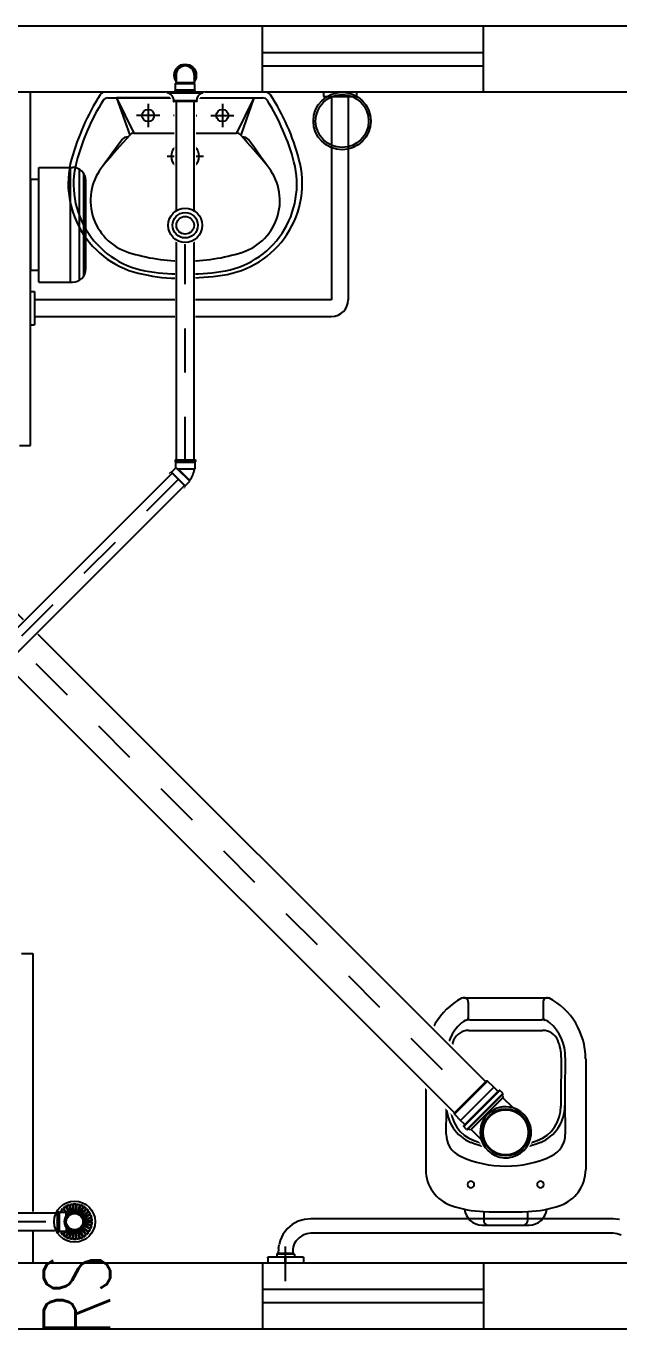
# Model space of a CAD drawing. Header units: inches. Extents: x 542787 to 543192, y 9574025 to 9574373.
# Drawn here: x 543043.356 to 543044.697, y 9574119.009 to 9574121.959 of the extents above; entities that cross this region are included whole.
import ezdxf
from ezdxf.enums import TextEntityAlignment as Align

# ---------------------------------------------------------------- set-up
doc = ezdxf.new("R2010")
doc.units = ezdxf.units.IN
doc.header["$MEASUREMENT"] = 0
for name, pattern in [('CONTINU', [0]), ('DASHDOT', [1, 0.5, -0.25, 0, -0.25]), ('HIDDEN2', [4.7625, 3.175, -1.5875])]:
    doc.linetypes.add(name, pattern=pattern)
for name, color, linetype in [('EIXO', 8, 'Continuous'), ('I-ARQ', 8, 'Continuous'), ('I-ESGOTO', 6, 'Continuous'), ('I-NORMO_INST', 4, 'Continuous'), ('TINTERNO', 8, 'Continuous')]:
    doc.layers.add(name, color=color, linetype=linetype)
doc.styles.add('125', font='ROMANS.SHX', dxfattribs={"width": 0.7, "height": 0.25})
doc.styles.add('25', font='ROMANS.SHX', dxfattribs={"width": 0.7, "height": 0.05})

# ---------------------------------------------------------------- blocks, each defined once
blk = doc.blocks.new('*U154')
at = {"color": 2}
blk.add_wipeout([(0.0403, 0.0403), (1.3982, -1.3177), (1.3177, -1.3982), (-0.0403, -0.0403)], dxfattribs=at)
for p, q in [((0.0354, 0.0354), (1.3933, -1.3226)), ((-0.0354, -0.0354), (1.3226, -1.3933))]:
    blk.add_line(p, q)
at = {"layer": 'EIXO', "linetype": 'DASHDOT', "ltscale": 0.01}
blk.add_line((0, 0), (1.358, -1.358), dxfattribs=at)
blk = doc.blocks.new('*U155')
at = {"color": 2}
blk.add_wipeout([(-0.0228, 0), (-0.0228, 0.8137), (0.0228, 0.8137), (0.0228, 0)], dxfattribs=at)
for p, q in [((-0.02, 0), (-0.02, 0.8137)), ((0.02, 0), (0.02, 0.8137))]:
    blk.add_line(p, q)
at = {"layer": 'EIXO', "linetype": 'DASHDOT', "ltscale": 0.01}
blk.add_line((0, 0), (0, 0.8137), dxfattribs=at)
blk = doc.blocks.new('*U156')
at = {"color": 2}
blk.add_wipeout([(0, 0.0228), (1.326, 0.0228), (1.326, -0.0228), (0, -0.0228)], dxfattribs=at)
for p, q in [((0, 0.02), (1.326, 0.02)), ((0, -0.02), (1.326, -0.02))]:
    blk.add_line(p, q)
at = {"layer": 'EIXO', "linetype": 'DASHDOT', "ltscale": 0.01}
blk.add_line((0, 0), (1.326, 0), dxfattribs=at)
blk = doc.blocks.new('*U174')
at = {"color": 1, "style": '25'}
for tag, flags, p in [('MARCA', 1, (0, -0.1877)), ('QUANT.', 3, (0, -0.2718))]:
    blk.add_attdef(tag, text='', height=0.05, dxfattribs=dict(at, flags=flags)).set_placement(p, align=Align.CENTER)
at = {"color": 2}
blk.add_wipeout([(0.1026, -0.014), (0.0995, -0.0171), (0.1069, -0.0246), (0.1069, -0.0249), (0.1209, -0.0389), (0.1174, -0.0426), (0.0426, -0.1174), (0.0389, -0.1209), (0.0249, -0.1069), (0.0246, -0.1069), (0.0171, -0.0995), (0.014, -0.1026), (-0.0009, -0.0877), (0.0022, -0.0846), (-0.0023, -0.0801), (-0.0006, -0.0783), (-0.0193, -0.0596), (-0.0259, -0.0571), (-0.0315, -0.0542), (-0.0405, -0.0478), (-0.0475, -0.0408), (-0.0522, -0.0347), (-0.0573, -0.0253), (-0.0614, -0.0126), (-0.0626, -0.0029), (-0.0626, 0.0035), (-0.0616, 0.0116), (-0.0601, 0.0179), (-0.0576, 0.0247), (-0.0535, 0.0326), (-0.0494, 0.0385), (-0.0443, 0.0443), (-0.0385, 0.0494), (-0.0323, 0.0537), (-0.0265, 0.0568), (-0.0191, 0.0597), (-0.0109, 0.0617), (-0.0002, 0.0627), (0.0111, 0.0617), (0.018, 0.06), (0.0254, 0.0573), (0.0316, 0.0541), (0.04, 0.0482), (0.046, 0.0425), (0.0519, 0.0351), (0.0565, 0.0271), (0.0596, 0.0193), (0.0783, 0.0006), (0.0801, 0.0023), (0.0846, -0.0022), (0.0877, 0.0009)], dxfattribs=at)
for p, q in [((0.0552, 0.0166), (0.0783, -0.0065)), ((0.0048, -0.0801), (0.0801, -0.0048)), ((0.0074, -0.0875), (0.0875, -0.0074)), ((0.0141, -0.0942), (0.0942, -0.0141)), ((0.0801, -0.0048), (0.0832, -0.0079)), ((0.087, -0.0066), (0.0844, -0.0081)), ((0.0883, -0.0067), (0.0949, -0.0134)), ((0.095, -0.0148), (0.0933, -0.0167)), ((0.0934, -0.0181), (0.1019, -0.0266)), ((0.1019, -0.0266), (0.1019, -0.027)), ((0.1159, -0.041), (0.1019, -0.027)), ((-0.0166, -0.0552), (0.0065, -0.0783)), ((0.0441, -0.1159), (0.1159, -0.0441)), ((0.1159, -0.041), (0.1159, -0.0441)), ((0.0048, -0.0801), (0.0079, -0.0832)), ((0.0066, -0.087), (0.0081, -0.0844)), ((0.0067, -0.0883), (0.0134, -0.0949)), ((0.0148, -0.095), (0.0167, -0.0933)), ((0.0181, -0.0934), (0.0266, -0.1019)), ((0.0266, -0.1019), (0.027, -0.1019)), ((0.027, -0.1019), (0.041, -0.1159)), ((0.041, -0.1159), (0.0441, -0.1159))]:
    blk.add_line(p, q)
blk.add_circle((0, 0), 0.0533)
for centre, radius, start, end in [((0, 0), 0.0577, 16.785, 253.215), ((0, 0), 0.0577, 253.215, 16.785), ((0.0839, -0.0072), 0.001, 225, 300), ((0.0875, -0.0074), 0.001, 45, 120), ((0.0941, -0.0174), 0.001, 140, 225), ((0.0942, -0.0141), 0.001, 320, 45), ((0.0074, -0.0875), 0.001, 150, 225), ((0.0072, -0.0839), 0.001, 330, 45), ((0.0141, -0.0942), 0.001, 225, 310), ((0.0174, -0.0941), 0.001, 45, 130)]:
    blk.add_arc(centre, radius, start, end)
at = {"layer": 'TINTERNO'}
for p, q in [((0.0065, -0.0783), (0.0783, -0.0065)), ((0.0085, -0.0838), (0.0838, -0.0085)), ((0.0174, -0.0927), (0.0927, -0.0174)), ((0.1019, -0.0266), (0.0266, -0.1019)), ((0.1019, -0.027), (0.027, -0.1019)), ((0.1159, -0.0409), (0.041, -0.1159))]:
    blk.add_line(p, q, dxfattribs=at)
blk.add_circle((0, 0), 0.0511, dxfattribs=at)
at = {"color": 1, "style": '25', "flags": 1}
blk.add_attdef('DESCRICAO', text='', height=0.05, dxfattribs=at).set_placement((0, -0.1085), align=Align.CENTER)
blk = doc.blocks.new('*U92')
at = {"color": 2}
blk.add_wipeout([(0.0171, 0.0222), (0.0183, 0.0234), (0.0333, 0.0234), (0.0343, 0.0244), (0.039, 0.0244), (0.039, -0.0244), (0.0343, -0.0244), (0.0333, -0.0234), (0.0183, -0.0234), (0.0171, -0.0222), (0.0101, -0.0222), (0.0049, -0.0239), (-0.0057, -0.0237), (-0.0159, -0.0185), (-0.0209, -0.0126), (-0.024, -0.0041), (-0.0242, 0.0027), (-0.0222, 0.01), (-0.0174, 0.0171), (-0.0132, 0.0205), (-0.0048, 0.0239), (0.0022, 0.0243), (0.0101, 0.0222)], dxfattribs=at)
for p, q in [((0.0098, 0.0206), (0.0178, 0.0206)), ((0.019, 0.0218), (0.0178, 0.0206)), ((0.0178, 0.0206), (0.0178, 0.0143)), ((0.019, 0.0126), (0.019, 0.0218)), ((0.034, 0.0218), (0.019, 0.0218)), ((0.035, 0.0228), (0.034, 0.0218)), ((0.039, 0.0228), (0.035, 0.0228)), ((0.035, 0.0228), (0.035, -0.0228)), ((0.039, 0.0228), (0.039, -0.0228)), ((0.0098, -0.0206), (0.0178, -0.0206)), ((0.0178, -0.0206), (0.0178, -0.0143)), ((0.019, -0.0218), (0.0178, -0.0206)), ((0.019, -0.0126), (0.019, -0.0218)), ((0.034, -0.0218), (0.019, -0.0218)), ((0.035, -0.0228), (0.034, -0.0218)), ((0.039, -0.0228), (0.035, -0.0228))]:
    blk.add_line(p, q)
for radius in [0.0228, 0.02]:
    blk.add_circle((0, 0), radius)
at = {"layer": 'TINTERNO'}
blk.add_line((0.034, 0.0218), (0.034, -0.0218), dxfattribs=at)
blk.add_circle((0, 0), 0.0188, dxfattribs=at)
blk = doc.blocks.new('*U69')
at = {"color": 2}
blk.add_wipeout([(0.0026, 0.0263), (0.0167, 0.0222), (0.0266, 0.0115), (0.0291, -0.0016), (0.0243, -0.0154), (0.0138, -0.0241), (0.0026, -0.0262), (-0.0119, -0.0222), (-0.022, -0.0097), (-0.0237, 0.0006), (-0.0204, 0.0115), (-0.0115, 0.0225)], dxfattribs=at)
blk.add_circle((0.0027, 0), 0.025)
at = {"color": 8, "ltscale": 0.01}
blk.add_circle((0.0027, 0), 0.0233, dxfattribs=at)
for centre, start, end in [((0.0027, 0.0125), 132.0789, 270), ((0.0027, -0.0125), 312.0789, 90)]:
    blk.add_arc(centre, 0.0125, start, end, dxfattribs=at)
blk = doc.blocks.new('*U68')
at = {"color": 2}
blk.add_wipeout([(0.0171, 0.0222), (0.0183, 0.0234), (0.0333, 0.0234), (0.0343, 0.0244), (0.039, 0.0244), (0.039, -0.0244), (0.0343, -0.0244), (0.0333, -0.0234), (0.0183, -0.0234), (0.0171, -0.0222), (0.0101, -0.0222), (0.0049, -0.0239), (-0.0057, -0.0237), (-0.0159, -0.0185), (-0.0209, -0.0126), (-0.024, -0.0041), (-0.0242, 0.0027), (-0.0222, 0.01), (-0.0174, 0.0171), (-0.0132, 0.0205), (-0.0048, 0.0239), (0.0022, 0.0243), (0.0101, 0.0222)], dxfattribs=at)
for p, q in [((0, 0.0206), (0.0178, 0.0206)), ((0.019, 0.0218), (0.0178, 0.0206)), ((0.034, 0.0218), (0.019, 0.0218)), ((0.035, 0.0228), (0.034, 0.0218)), ((0.039, 0.0228), (0.035, 0.0228)), ((0.039, 0.0228), (0.039, -0.0228)), ((0, -0.0206), (0.0178, -0.0206)), ((0.019, -0.0218), (0.0178, -0.0206)), ((0.034, -0.0218), (0.019, -0.0218)), ((0.035, -0.0228), (0.034, -0.0218)), ((0.039, -0.0228), (0.035, -0.0228))]:
    blk.add_line(p, q)
at = {"color": 8}
for p, q in [((0.0178, 0.0206), (0.0178, -0.0206)), ((0.019, -0.0218), (0.019, 0.0218)), ((0.034, 0.0218), (0.034, -0.0218)), ((0.035, 0.0228), (0.035, -0.0228))]:
    blk.add_line(p, q, dxfattribs=at)
blk.add_arc((0, 0), 0.0228, 64.6232, 295.3768, dxfattribs=at)
for radius, start, end in [(0.0218, 70.9009, 289.0991), (0.0206, 90, 270)]:
    blk.add_arc((0, 0), radius, start, end)
blk = doc.blocks.new('SF40B5')
at = {"color": 8, "linetype": 'Continuous'}
for p, q in [((0.0011, 0.04), (0, 0.04)), ((0, 0.04), (0, -0.04)), ((0.0011, 0.04), (0.0011, -0.04)), ((0.0191, 0.0267), (0.0184, 0.0267)), ((0.0184, 0.0267), (0.0184, -0.0267)), ((0.0197, 0.026), (0.0197, -0.026)), ((0.0191, -0.0267), (0.0184, -0.0267)), ((0.0011, -0.04), (0, -0.04))]:
    blk.add_line(p, q, dxfattribs=at)
at = {"linetype": 'Continuous'}
for p, q in [((0.2669, 0.02), (0.0197, 0.02)), ((0.2669, -0.02), (0.0197, -0.02))]:
    blk.add_line(p, q, dxfattribs=at)
for radius in [0.0387, 0.02]:
    blk.add_circle((0.3, 0), radius)
at = {"color": 8}
blk.add_circle((0.3, 0), 0.0287, dxfattribs=at)
at = {"linetype": 'Continuous'}
for centre, start, end in [((0.0187, 0.0443), 201.6148, 268.9949), ((0.0187, -0.0443), 91.0051, 158.3852)]:
    blk.add_arc(centre, 0.019, start, end, dxfattribs=at)
at = {"color": 8, "linetype": 'Continuous'}
for centre, start, end in [((0.0191, 0.026), 0, 90), ((0.0191, -0.026), 270, 0)]:
    blk.add_arc(centre, 0.000667, start, end, dxfattribs=at)
at = {"color": 2}
blk.add_wipeout([(0.0011, 0.0446), (0.0067, 0.0446), (0.0067, 0.0383), (0.0149, 0.0312), (0.0253, 0.0312), (0.0253, 0.0246), (0.2659, 0.0246), (0.2726, 0.0326), (0.2841, 0.0398), (0.2972, 0.0431), (0.3107, 0.0422), (0.3233, 0.0371), (0.3337, 0.0284), (0.3408, 0.017), (0.3441, 0.0038), (0.3432, -0.0097), (0.3382, -0.0222), (0.3295, -0.0326), (0.318, -0.0398), (0.3049, -0.0431), (0.2914, -0.0422), (0.2788, -0.0371), (0.2684, -0.0284), (0.266, -0.0246), (0.0253, -0.0246), (0.0253, -0.0312), (0.0149, -0.0312), (0.0067, -0.0383), (0.0067, -0.0446), (0.0011, -0.0446)], dxfattribs=at)
at = {"color": 8, "linetype": 'Continuous'}
for p, q in [((0.0021, 0.04), (0.0011, 0.04)), ((0.0011, 0.04), (0.0011, -0.04)), ((0.0021, 0.04), (0.0021, -0.04)), ((0.0201, 0.0267), (0.0194, 0.0267)), ((0.0194, 0.0267), (0.0194, -0.0267)), ((0.0208, 0.026), (0.0208, -0.026)), ((0.0201, -0.0267), (0.0194, -0.0267)), ((0.0021, -0.04), (0.0011, -0.04))]:
    blk.add_line(p, q, dxfattribs=at)
at = {"linetype": 'Continuous'}
for p, q in [((0.2679, 0.02), (0.0208, 0.02)), ((0.2679, -0.02), (0.0208, -0.02))]:
    blk.add_line(p, q, dxfattribs=at)
for radius in [0.0387, 0.02]:
    blk.add_circle((0.3011, 0), radius)
at = {"color": 8}
blk.add_circle((0.3011, 0), 0.0287, dxfattribs=at)
at = {"linetype": 'Continuous'}
for centre, start, end in [((0.0198, 0.0443), 201.6148, 268.9949), ((0.0198, -0.0443), 91.0051, 158.3852)]:
    blk.add_arc(centre, 0.019, start, end, dxfattribs=at)
at = {"color": 8, "linetype": 'Continuous'}
for centre, start, end in [((0.0201, 0.026), 0, 90), ((0.0201, -0.026), 270, 0)]:
    blk.add_arc(centre, 0.000667, start, end, dxfattribs=at)
blk = doc.blocks.new('RSRR')
at = {"color": 8}
for p, q in [((-0.0261, 0.0303), (-0.0127, 0.0154)), ((-0.0207, 0.0342), (-0.0107, 0.0169)), ((-0.0193, 0.0351), (-0.0093, 0.0177)), ((-0.0132, 0.0378), (-0.007, 0.0187)), ((-0.0115, 0.0383), (-0.0054, 0.0193)), ((-0.005, 0.0397), (-0.0029, 0.0198)), ((-0.0033, 0.0399), (-0.0012, 0.02)), ((0.0033, 0.0399), (0.0012, 0.02)), ((0.005, 0.0397), (0.0029, 0.0198)), ((0.0116, 0.0383), (0.0054, 0.0193)), ((0.0132, 0.0378), (0.007, 0.0187)), ((0.0193, 0.0351), (0.0093, 0.0177)), ((0.0207, 0.0342), (0.0107, 0.0169)), ((0.0261, 0.0303), (0.0127, 0.0154)), ((-0.04, 0.0009), (-0.02, 0.0009)), ((-0.0393, 0.0075), (-0.0197, 0.0033)), ((-0.0389, 0.0091), (-0.0194, 0.005)), ((-0.0369, 0.0155), (-0.0186, 0.0074)), ((-0.0362, 0.017), (-0.0179, 0.0089)), ((-0.0329, 0.0228), (-0.0167, 0.0111)), ((-0.0319, 0.0242), (-0.0157, 0.0124)), ((-0.0274, 0.0292), (-0.014, 0.0143)), ((0.0274, 0.0292), (0.014, 0.0143)), ((0.0319, 0.0242), (0.0157, 0.0124)), ((0.0329, 0.0228), (0.0167, 0.0111)), ((0.0362, 0.017), (0.0179, 0.0089)), ((0.0369, 0.0155), (0.0186, 0.0074)), ((0.0389, 0.0091), (0.0194, 0.005)), ((0.0393, 0.0075), (0.0197, 0.0033)), ((0.04, 0.0009), (0.02, 0.0009)), ((-0.04, -0.0009), (-0.02, -0.0009)), ((-0.0393, -0.0075), (-0.0197, -0.0033)), ((-0.0389, -0.0091), (-0.0194, -0.005)), ((-0.0369, -0.0155), (-0.0186, -0.0074)), ((-0.0362, -0.017), (-0.0179, -0.0089)), ((-0.0329, -0.0228), (-0.0167, -0.0111)), ((-0.0319, -0.0242), (-0.0157, -0.0124)), ((-0.0274, -0.0292), (-0.014, -0.0143)), ((-0.0261, -0.0303), (-0.0127, -0.0154)), ((-0.0207, -0.0342), (-0.0107, -0.0169)), ((-0.0193, -0.0351), (-0.0093, -0.0177)), ((-0.0132, -0.0378), (-0.007, -0.0187)), ((-0.0116, -0.0383), (-0.0054, -0.0193)), ((-0.005, -0.0397), (-0.0029, -0.0198)), ((-0.0033, -0.0399), (-0.0012, -0.02)), ((0.0033, -0.0399), (0.0012, -0.02)), ((0.005, -0.0397), (0.0029, -0.0198)), ((0.0115, -0.0383), (0.0054, -0.0193)), ((0.0132, -0.0378), (0.007, -0.0187)), ((0.0193, -0.0351), (0.0093, -0.0177)), ((0.0207, -0.0342), (0.0107, -0.0169)), ((0.0261, -0.0303), (0.0127, -0.0154)), ((0.0274, -0.0292), (0.014, -0.0143)), ((0.0319, -0.0242), (0.0157, -0.0124)), ((0.0329, -0.0228), (0.0167, -0.0111)), ((0.0362, -0.017), (0.0179, -0.0089)), ((0.0369, -0.0155), (0.0186, -0.0074)), ((0.0389, -0.0091), (0.0194, -0.005)), ((0.0393, -0.0075), (0.0197, -0.0033)), ((0.04, -0.0009), (0.02, -0.0009))]:
    blk.add_line(p, q, dxfattribs=at)
blk.add_circle((0, 0), 0.0465)
for radius, start, end in [(0.04, 121.2176, 130.7824), (0.039, 121.2489, 130.7511), (0.04, 109.2176, 118.7824), (0.039, 109.2489, 118.7511), (0.04, 97.2176, 106.7824), (0.039, 97.2489, 106.7511), (0.04, 85.2176, 94.7824), (0.039, 85.2489, 94.7511), (0.039, 73.2489, 82.7511), (0.04, 73.2176, 82.7824), (0.039, 61.2489, 70.7511), (0.04, 61.2176, 70.7824), (0.039, 49.2489, 58.7511), (0.04, 49.2176, 58.7824), (0.04, 169.2176, 178.7824), (0.039, 169.2489, 178.7511), (0.04, 157.2176, 166.7824), (0.039, 157.2489, 166.7511), (0.04, 145.2176, 154.7824), (0.039, 145.2489, 154.7511), (0.04, 133.2176, 142.7824), (0.039, 133.2489, 142.7511), (0.021, 170.3197, 177.6803), (0.021, 158.3197, 165.6803), (0.02, 170.4358, 177.5642), (0.02, 158.4358, 165.5642), (0.021, 146.3197, 153.6803), (0.02, 146.4358, 153.5642), (0.021, 134.3197, 141.6803), (0.02, 134.4358, 141.5642), (0.021, 122.3197, 129.6803), (0.02, 122.4358, 129.5642), (0.021, 110.3197, 117.6803), (0.02, 110.4358, 117.5642), (0.021, 98.3197, 105.6803), (0.02, 98.4358, 105.5642), (0.021, 86.3197, 93.6803), (0.02, 86.4358, 93.5642), (0.02, 74.4358, 81.5642), (0.021, 74.3197, 81.6803), (0.02, 62.4358, 69.5642), (0.021, 62.3197, 69.6803), (0.02, 50.4358, 57.5642), (0.021, 50.3197, 57.6803), (0.02, 38.4358, 45.5642), (0.021, 38.3197, 45.6803), (0.02, 26.4358, 33.5642), (0.021, 26.3197, 33.6803), (0.02, 14.4358, 21.5642), (0.021, 14.3197, 21.6803), (0.02, 2.4358, 9.5642), (0.021, 2.3197, 9.6803), (0.039, 37.2489, 46.7511), (0.04, 37.2176, 46.7824), (0.039, 25.2489, 34.7511), (0.04, 25.2176, 34.7824), (0.039, 13.2489, 22.7511), (0.04, 13.2176, 22.7824), (0.039, 1.2489, 10.7511), (0.04, 1.2176, 10.7824), (0.04, 181.2176, 190.7824), (0.039, 181.2489, 190.7511), (0.04, 193.2176, 202.7824), (0.039, 193.2489, 202.7511), (0.04, 205.2176, 214.7824), (0.039, 205.2489, 214.7511), (0.04, 217.2176, 226.7824), (0.039, 217.2489, 226.7511), (0.021, 182.3197, 189.6803), (0.021, 194.3197, 201.6803), (0.02, 182.4358, 189.5642), (0.02, 194.4358, 201.5642), (0.021, 206.3197, 213.6803), (0.02, 206.4358, 213.5642), (0.021, 218.3197, 225.6803), (0.02, 218.4358, 225.5642), (0.021, 230.3197, 237.6803), (0.02, 230.4358, 237.5642), (0.021, 242.3197, 249.6803), (0.02, 242.4358, 249.5642), (0.021, 254.3197, 261.6803), (0.02, 254.4358, 261.5642), (0.021, 266.3197, 273.6803), (0.02, 266.4358, 273.5642), (0.02, 278.4358, 285.5642), (0.021, 278.3197, 285.6803), (0.02, 290.4358, 297.5642), (0.021, 290.3197, 297.6803), (0.02, 302.4358, 309.5642), (0.021, 302.3197, 309.6803), (0.02, 314.4358, 321.5642), (0.021, 314.3197, 321.6803), (0.02, 326.4358, 333.5642), (0.021, 326.3197, 333.6803), (0.02, 338.4358, 345.5642), (0.021, 338.3197, 345.6803), (0.02, 350.4358, 357.5642), (0.021, 350.3197, 357.6803), (0.039, 313.2489, 322.7511), (0.04, 313.2176, 322.7824), (0.039, 325.2489, 334.7511), (0.04, 325.2176, 334.7824), (0.039, 337.2489, 346.7511), (0.04, 337.2176, 346.7824), (0.039, 349.2489, 358.7511), (0.04, 349.2176, 358.7824), (0.04, 229.2176, 238.7824), (0.039, 229.2489, 238.7511), (0.04, 241.2176, 250.7824), (0.039, 241.2489, 250.7511), (0.04, 253.2176, 262.7824), (0.039, 253.2489, 262.7511), (0.04, 265.2176, 274.7824), (0.039, 265.2489, 274.7511), (0.039, 277.2489, 286.7511), (0.04, 277.2176, 286.7824), (0.039, 289.2489, 298.7511), (0.04, 289.2176, 298.7824), (0.039, 301.2489, 310.7511), (0.04, 301.2176, 310.7824)]:
    blk.add_arc((0, 0), radius, start, end, dxfattribs=at)
at = {"color": 2}
blk.add_wipeout([(-0.0001, 0.0526), (0.0395, 0.0351), (0.0529, -0.003), (0.0331, -0.0412), (-0.001, -0.0514), (-0.0391, -0.0359), (-0.0517, -0.0027), (-0.0406, 0.0369)], dxfattribs=at)
at = {"color": 8}
for p, q in [((-0.0261, 0.0303), (-0.0127, 0.0154)), ((-0.0207, 0.0342), (-0.0107, 0.0169)), ((-0.0193, 0.0351), (-0.0093, 0.0177)), ((-0.0132, 0.0378), (-0.007, 0.0187)), ((-0.0115, 0.0383), (-0.0054, 0.0193)), ((-0.005, 0.0397), (-0.0029, 0.0198)), ((-0.0033, 0.0399), (-0.0012, 0.02)), ((0.0033, 0.0399), (0.0012, 0.02)), ((0.005, 0.0397), (0.0029, 0.0198)), ((0.0116, 0.0383), (0.0054, 0.0193)), ((0.0132, 0.0378), (0.007, 0.0187)), ((0.0193, 0.0351), (0.0093, 0.0177)), ((0.0207, 0.0342), (0.0107, 0.0169)), ((0.0261, 0.0303), (0.0127, 0.0154)), ((-0.04, 0.0009), (-0.02, 0.0009)), ((-0.0393, 0.0075), (-0.0197, 0.0033)), ((-0.0389, 0.0091), (-0.0194, 0.005)), ((-0.0369, 0.0155), (-0.0186, 0.0074)), ((-0.0362, 0.017), (-0.0179, 0.0089)), ((-0.0329, 0.0228), (-0.0167, 0.0111)), ((-0.0319, 0.0242), (-0.0157, 0.0124)), ((-0.0274, 0.0292), (-0.014, 0.0143)), ((0.0274, 0.0292), (0.014, 0.0143)), ((0.0319, 0.0242), (0.0157, 0.0124)), ((0.0329, 0.0228), (0.0167, 0.0111)), ((0.0362, 0.017), (0.0179, 0.0089)), ((0.0369, 0.0155), (0.0186, 0.0074)), ((0.0389, 0.0091), (0.0194, 0.005)), ((0.0393, 0.0075), (0.0197, 0.0033)), ((0.04, 0.0009), (0.02, 0.0009)), ((-0.04, -0.0009), (-0.02, -0.0009)), ((-0.0393, -0.0075), (-0.0197, -0.0033)), ((-0.0389, -0.0091), (-0.0194, -0.005)), ((-0.0369, -0.0155), (-0.0186, -0.0074)), ((-0.0362, -0.017), (-0.0179, -0.0089)), ((-0.0329, -0.0228), (-0.0167, -0.0111)), ((-0.0319, -0.0242), (-0.0157, -0.0124)), ((-0.0274, -0.0292), (-0.014, -0.0143)), ((-0.0261, -0.0303), (-0.0127, -0.0154)), ((-0.0207, -0.0342), (-0.0107, -0.0169)), ((-0.0193, -0.0351), (-0.0093, -0.0177)), ((-0.0132, -0.0378), (-0.007, -0.0187)), ((-0.0116, -0.0383), (-0.0054, -0.0193)), ((-0.005, -0.0397), (-0.0029, -0.0198)), ((-0.0033, -0.0399), (-0.0012, -0.02)), ((0.0033, -0.0399), (0.0012, -0.02)), ((0.005, -0.0397), (0.0029, -0.0198)), ((0.0115, -0.0383), (0.0054, -0.0193)), ((0.0132, -0.0378), (0.007, -0.0187)), ((0.0193, -0.0351), (0.0093, -0.0177)), ((0.0207, -0.0342), (0.0107, -0.0169)), ((0.0261, -0.0303), (0.0127, -0.0154)), ((0.0274, -0.0292), (0.014, -0.0143)), ((0.0319, -0.0242), (0.0157, -0.0124)), ((0.0329, -0.0228), (0.0167, -0.0111)), ((0.0362, -0.017), (0.0179, -0.0089)), ((0.0369, -0.0155), (0.0186, -0.0074)), ((0.0389, -0.0091), (0.0194, -0.005)), ((0.0393, -0.0075), (0.0197, -0.0033)), ((0.04, -0.0009), (0.02, -0.0009))]:
    blk.add_line(p, q, dxfattribs=at)
blk.add_circle((0, 0), 0.0465)
for radius, start, end in [(0.04, 121.2176, 130.7824), (0.039, 121.2489, 130.7511), (0.04, 109.2176, 118.7824), (0.039, 109.2489, 118.7511), (0.04, 97.2176, 106.7824), (0.039, 97.2489, 106.7511), (0.04, 85.2176, 94.7824), (0.039, 85.2489, 94.7511), (0.039, 73.2489, 82.7511), (0.04, 73.2176, 82.7824), (0.039, 61.2489, 70.7511), (0.04, 61.2176, 70.7824), (0.039, 49.2489, 58.7511), (0.04, 49.2176, 58.7824), (0.04, 169.2176, 178.7824), (0.039, 169.2489, 178.7511), (0.04, 157.2176, 166.7824), (0.039, 157.2489, 166.7511), (0.04, 145.2176, 154.7824), (0.039, 145.2489, 154.7511), (0.04, 133.2176, 142.7824), (0.039, 133.2489, 142.7511), (0.021, 170.3197, 177.6803), (0.021, 158.3197, 165.6803), (0.02, 170.4358, 177.5642), (0.02, 158.4358, 165.5642), (0.021, 146.3197, 153.6803), (0.02, 146.4358, 153.5642), (0.021, 134.3197, 141.6803), (0.02, 134.4358, 141.5642), (0.021, 122.3197, 129.6803), (0.02, 122.4358, 129.5642), (0.021, 110.3197, 117.6803), (0.02, 110.4358, 117.5642), (0.021, 98.3197, 105.6803), (0.02, 98.4358, 105.5642), (0.021, 86.3197, 93.6803), (0.02, 86.4358, 93.5642), (0.02, 74.4358, 81.5642), (0.021, 74.3197, 81.6803), (0.02, 62.4358, 69.5642), (0.021, 62.3197, 69.6803), (0.02, 50.4358, 57.5642), (0.021, 50.3197, 57.6803), (0.02, 38.4358, 45.5642), (0.021, 38.3197, 45.6803), (0.02, 26.4358, 33.5642), (0.021, 26.3197, 33.6803), (0.02, 14.4358, 21.5642), (0.021, 14.3197, 21.6803), (0.02, 2.4358, 9.5642), (0.021, 2.3197, 9.6803), (0.039, 37.2489, 46.7511), (0.04, 37.2176, 46.7824), (0.039, 25.2489, 34.7511), (0.04, 25.2176, 34.7824), (0.039, 13.2489, 22.7511), (0.04, 13.2176, 22.7824), (0.039, 1.2489, 10.7511), (0.04, 1.2176, 10.7824), (0.04, 181.2176, 190.7824), (0.039, 181.2489, 190.7511), (0.04, 193.2176, 202.7824), (0.039, 193.2489, 202.7511), (0.04, 205.2176, 214.7824), (0.039, 205.2489, 214.7511), (0.04, 217.2176, 226.7824), (0.039, 217.2489, 226.7511), (0.021, 182.3197, 189.6803), (0.021, 194.3197, 201.6803), (0.02, 182.4358, 189.5642), (0.02, 194.4358, 201.5642), (0.021, 206.3197, 213.6803), (0.02, 206.4358, 213.5642), (0.021, 218.3197, 225.6803), (0.02, 218.4358, 225.5642), (0.021, 230.3197, 237.6803), (0.02, 230.4358, 237.5642), (0.021, 242.3197, 249.6803), (0.02, 242.4358, 249.5642), (0.021, 254.3197, 261.6803), (0.02, 254.4358, 261.5642), (0.021, 266.3197, 273.6803), (0.02, 266.4358, 273.5642), (0.02, 278.4358, 285.5642), (0.021, 278.3197, 285.6803), (0.02, 290.4358, 297.5642), (0.021, 290.3197, 297.6803), (0.02, 302.4358, 309.5642), (0.021, 302.3197, 309.6803), (0.02, 314.4358, 321.5642), (0.021, 314.3197, 321.6803), (0.02, 326.4358, 333.5642), (0.021, 326.3197, 333.6803), (0.02, 338.4358, 345.5642), (0.021, 338.3197, 345.6803), (0.02, 350.4358, 357.5642), (0.021, 350.3197, 357.6803), (0.039, 313.2489, 322.7511), (0.04, 313.2176, 322.7824), (0.039, 325.2489, 334.7511), (0.04, 325.2176, 334.7824), (0.039, 337.2489, 346.7511), (0.04, 337.2176, 346.7824), (0.039, 349.2489, 358.7511), (0.04, 349.2176, 358.7824), (0.04, 229.2176, 238.7824), (0.039, 229.2489, 238.7511), (0.04, 241.2176, 250.7824), (0.039, 241.2489, 250.7511), (0.04, 253.2176, 262.7824), (0.039, 253.2489, 262.7511), (0.04, 265.2176, 274.7824), (0.039, 265.2489, 274.7511), (0.039, 277.2489, 286.7511), (0.04, 277.2176, 286.7824), (0.039, 289.2489, 298.7511), (0.04, 289.2176, 298.7824), (0.039, 301.2489, 310.7511), (0.04, 301.2176, 310.7824)]:
    blk.add_arc((0, 0), radius, start, end, dxfattribs=at)
blk = doc.blocks.new('J9040')
at = {"color": 2}
blk.add_wipeout([(0.0171, 0.0222), (0.0183, 0.0234), (0.0333, 0.0234), (0.0343, 0.0244), (0.039, 0.0244), (0.039, -0.0244), (0.0343, -0.0244), (0.0333, -0.0234), (0.0183, -0.0234), (0.0171, -0.0222), (0.0101, -0.0222), (0.0049, -0.0239), (-0.0057, -0.0237), (-0.0159, -0.0185), (-0.0209, -0.0126), (-0.024, -0.0041), (-0.0242, 0.0027), (-0.0222, 0.01), (-0.0174, 0.0171), (-0.0132, 0.0205), (-0.0048, 0.0239), (0.0022, 0.0243), (0.0101, 0.0222)], dxfattribs=at)
for p, q in [((0.0098, 0.0206), (0.0178, 0.0206)), ((0.019, 0.0218), (0.0178, 0.0206)), ((0.0178, 0.0206), (0.0178, 0.0143)), ((0.019, 0.0126), (0.019, 0.0218)), ((0.034, 0.0218), (0.019, 0.0218)), ((0.035, 0.0228), (0.034, 0.0218)), ((0.039, 0.0228), (0.035, 0.0228)), ((0.035, 0.0228), (0.035, -0.0228)), ((0.039, 0.0228), (0.039, -0.0228)), ((0.0098, -0.0206), (0.0178, -0.0206)), ((0.0178, -0.0206), (0.0178, -0.0143)), ((0.019, -0.0218), (0.0178, -0.0206)), ((0.019, -0.0126), (0.019, -0.0218)), ((0.034, -0.0218), (0.019, -0.0218)), ((0.035, -0.0228), (0.034, -0.0218)), ((0.039, -0.0228), (0.035, -0.0228))]:
    blk.add_line(p, q)
for radius in [0.0228, 0.02]:
    blk.add_circle((0, 0), radius)
at = {"layer": 'TINTERNO'}
blk.add_line((0.034, 0.0218), (0.034, -0.0218), dxfattribs=at)
blk.add_circle((0, 0), 0.0188, dxfattribs=at)
blk = doc.blocks.new('*U93')
at = {"color": 1, "style": '25'}
for tag, flags, p in [('DESCRICAO', 1, (-0.1561, -0.1085)), ('MARCA', 1, (-0.1561, -0.1877)), ('QUANT.', 3, (-0.1561, -0.2718))]:
    blk.add_attdef(tag, text='', height=0.05, dxfattribs=dict(at, flags=flags)).set_placement(p, align=Align.CENTER)
at = {"color": 2}
blk.add_wipeout([(0.0364, 0.0026), (0.0334, -0.0005), (0.032, -0.0005), (0.0229, -0.0095), (0.0229, -0.0224), (0.0239, -0.0234), (0.0239, -0.0277), (-0.0233, -0.0277), (-0.0233, -0.0234), (-0.0223, -0.0224), (-0.0223, -0.0074), (-0.021, -0.0061), (-0.0174, 0.0077), (-0.0106, 0.0191), (-0.0106, 0.0209), (0, 0.0315), (0, 0.0329), (0.0031, 0.0359)], dxfattribs=at)
for p, q in [((0.0008, 0.0311), (-0.0098, 0.0205)), ((0.0036, 0.0354), (0.0008, 0.0326)), ((0.0008, 0.0326), (0.033, 0.0003)), ((0.0008, 0.0326), (0.0008, 0.0311)), ((0.0359, 0.0031), (0.0036, 0.0354)), ((-0.0098, 0.0205), (0.0184, -0.0077)), ((-0.0098, 0.0205), (-0.0098, 0.0188)), ((0.0316, 0.0003), (0.0221, -0.0092)), ((0.033, 0.0003), (0.0316, 0.0003)), ((0.0359, 0.0031), (0.033, 0.0003)), ((-0.0225, -0.0237), (-0.0215, -0.0227)), ((0.0231, -0.0237), (-0.0225, -0.0237)), ((-0.0225, -0.0277), (-0.0225, -0.0237)), ((0.0231, -0.0277), (-0.0225, -0.0277)), ((-0.0215, -0.0077), (-0.0203, -0.0065)), ((0.0184, -0.0077), (-0.0215, -0.0077)), ((-0.0215, -0.0227), (-0.0215, -0.0077)), ((0.0184, -0.0077), (0.0221, -0.0092)), ((0.0221, -0.0227), (0.0221, -0.0092)), ((0.0231, -0.0237), (0.0221, -0.0227)), ((0.0231, -0.0277), (0.0231, -0.0237))]:
    blk.add_line(p, q)
at = {"color": 8}
for p, q in [((0.0008, 0.0311), (0.0316, 0.0003)), ((0.0155, -0.0065), (-0.0098, 0.0188)), ((0.0221, -0.0227), (-0.0215, -0.0227)), ((-0.0203, -0.0065), (0.0155, -0.0065)), ((0.0155, -0.0065), (0.0184, -0.0077))]:
    blk.add_line(p, q, dxfattribs=at)
blk.add_arc((0.0374, -0.0155), 0.0584, 143.9327, 171.0673)
blk = doc.blocks.new('*U178')
at = {"color": 2}
blk.add_wipeout([(0.0161, -0.0161), (-1.5988, -1.631), (-1.631, -1.5988), (-0.0161, 0.0161)], dxfattribs=at)
for p, q in [((-0.0141, 0.0141), (-1.629, -1.6007)), ((0.0141, -0.0141), (-1.6007, -1.629))]:
    blk.add_line(p, q)
at = {"layer": 'EIXO', "linetype": 'DASHDOT', "ltscale": 0.01}
blk.add_line((0, 0), (-1.6149, -1.6149), dxfattribs=at)

msp = doc.modelspace()

# ---------------------------------------------------------------- linework, layer by layer
at = {"layer": 'I-ARQ'}
for p, q in [((543045.091, 9574121.9589), (543041.396, 9574121.9589)), ((543043.891, 9574121.8089), (543043.891, 9574121.9589)), ((543044.391, 9574121.8089), (543044.391, 9574121.9589)), ((543044.941, 9574121.8089), (543041.541, 9574121.8089)), ((543043.366, 9574121.0089), (543043.366, 9574121.8089)), ((543043.366, 9574121.0089), (543043.366, 9574121.8089)), ((543043.8982, 9574121.8089), (543043.5338, 9574121.8089)), ((543043.3851, 9574121.6389), (543043.461, 9574121.6389)), ((543043.3851, 9574121.3789), (543043.3851, 9574121.6389)), ((543043.4566, 9574121.3789), (543043.4566, 9574121.6389)), ((543043.366, 9574121.6119), (543043.3851, 9574121.6119)), ((543043.366, 9574121.6119), (543043.366, 9574121.4059)), ((543043.4769, 9574121.3835), (543043.4769, 9574121.6343)), ((543043.4863, 9574121.3928), (543043.4863, 9574121.625)), ((543043.491, 9574121.4089), (543043.491, 9574121.6089)), ((543043.366, 9574121.4059), (543043.3851, 9574121.4059)), ((543043.3851, 9574121.3789), (543043.461, 9574121.3789)), ((543043.341, 9574121.0089), (543043.366, 9574121.0089)), ((543043.341, 9574121.0089), (543043.366, 9574121.0089)), ((543043.346, 9574119.8589), (543043.371, 9574119.8589)), ((543043.346, 9574119.8589), (543043.371, 9574119.8589)), ((543043.371, 9574119.8589), (543043.371, 9574119.1589)), ((543043.371, 9574119.8589), (543043.371, 9574119.1589)), ((543043.942, 9574119.1957), (543043.942, 9574119.1169)), ((543041.541, 9574119.1589), (543044.941, 9574119.1589)), ((543043.891, 9574119.1589), (543043.891, 9574119.0089)), ((543044.391, 9574119.1589), (543044.391, 9574119.0089)), ((543041.396, 9574119.0089), (543045.091, 9574119.0089))]:
    msp.add_line(p, q, dxfattribs=at)
at = {"layer": 'I-ARQ', "linetype": 'HIDDEN2'}
for p, q in [((543043.891, 9574121.8989), (543044.391, 9574121.8989)), ((543043.891, 9574121.8689), (543044.391, 9574121.8689)), ((543043.891, 9574119.0989), (543044.391, 9574119.0989)), ((543043.891, 9574119.0689), (543044.391, 9574119.0689))]:
    msp.add_line(p, q, dxfattribs=at)
at = {"layer": 'I-ARQ', "linetype": 'Continuous'}
for p, q in [((543043.5408, 9574121.7963), (543043.8714, 9574121.7963)), ((543043.716, 9574121.7963), (543043.5606, 9574121.7963)), ((543043.5606, 9574121.7963), (543043.5999, 9574121.7165)), ((543043.5606, 9574121.7963), (543043.5904, 9574121.7122)), ((543043.716, 9574121.7963), (543043.8913, 9574121.7963)), ((543043.8714, 9574121.7963), (543043.8321, 9574121.7165)), ((543043.8714, 9574121.7963), (543043.8416, 9574121.7122)), ((543043.6583, 9574121.7564), (543043.6058, 9574121.7564)), ((543043.632, 9574121.7827), (543043.632, 9574121.7302)), ((543043.716, 9574121.7564), (543043.6898, 9574121.7564)), ((543043.716, 9574121.7827), (543043.716, 9574121.7302)), ((543043.716, 9574121.7564), (543043.7423, 9574121.7564)), ((543043.7738, 9574121.7564), (543043.8263, 9574121.7564)), ((543043.8, 9574121.7827), (543043.8, 9574121.7302)), ((543043.5999, 9574121.7165), (543043.8321, 9574121.7165)), ((543043.716, 9574121.623), (543043.716, 9574121.705)), ((543043.675, 9574121.664), (543043.757, 9574121.664)), ((543044.3457, 9574119.7589), (543044.5385, 9574119.7589)), ((543044.3561, 9574119.7489), (543044.3561, 9574119.713)), ((543044.5259, 9574119.7489), (543044.5259, 9574119.713)), ((543044.3596, 9574119.7089), (543044.5224, 9574119.7089)), ((543044.3574, 9574119.6849), (543044.5246, 9574119.6849)), ((543044.2601, 9574119.6205), (543044.2601, 9574119.3695)), ((543044.622, 9574119.6205), (543044.622, 9574119.3696)), ((543044.4026, 9574119.4541), (543044.4026, 9574119.4259)), ((543044.4794, 9574119.4551), (543044.4794, 9574119.4259)), ((543044.3919, 9574119.275), (543044.3919, 9574119.253)), ((543044.4902, 9574119.275), (543044.4902, 9574119.253)), ((543044.3878, 9574119.2441), (543044.4008, 9574119.2441)), ((543044.4008, 9574119.2441), (543044.4942, 9574119.2441))]:
    msp.add_line(p, q, dxfattribs=at)
at = {"layer": 'I-ARQ', "extrusion": (0, 0, -1)}
for p, q in [((543044.0285, 9574121.8089), (543044.0285, 9574121.7995)), ((543044.0285, 9574121.7995), (543044.1035, 9574121.7995)), ((543044.0473, 9574121.7995), (543044.0473, 9574121.3389)), ((543044.0848, 9574121.7995), (543044.0848, 9574121.3389)), ((543044.1035, 9574121.8089), (543044.1035, 9574121.7995)), ((543043.366, 9574121.3576), (543043.3754, 9574121.3576)), ((543043.3754, 9574121.3576), (543043.3754, 9574121.2826)), ((543044.0473, 9574121.3389), (543043.3754, 9574121.3389)), ((543043.366, 9574121.2826), (543043.3754, 9574121.2826)), ((543043.3754, 9574121.3014), (543044.0473, 9574121.3014))]:
    msp.add_line(p, q, dxfattribs=at)
at = {"layer": 'I-ARQ', "linetype": 'CONTINU'}
for points in [[(543043.9716, 9574119.2527), (543043.9582, 9574119.2453)], [(543043.9857, 9574119.257), (543043.9716, 9574119.2527)], [(543044.0002, 9574119.2584), (543043.9857, 9574119.257)], [(543044.6839, 9574119.2584), (543044.0002, 9574119.2584)], [(543044.6983, 9574119.257), (543044.6839, 9574119.2584)], [(543043.937, 9574119.2228), (543043.9305, 9574119.209)], [(543043.9464, 9574119.2352), (543043.937, 9574119.2228)], [(543043.9582, 9574119.2453), (543043.9464, 9574119.2352)], [(543043.9819, 9574119.2211), (543043.9735, 9574119.2155)], [(543043.991, 9574119.2244), (543043.9819, 9574119.2211)], [(543044.0002, 9574119.2254), (543043.991, 9574119.2244)], [(543044.6839, 9574119.2254), (543044.0002, 9574119.2254)], [(543044.6931, 9574119.2244), (543044.6839, 9574119.2254)], [(543044.7021, 9574119.2211), (543044.6931, 9574119.2244)], [(543043.9269, 9574119.1908), (543043.9265, 9574119.18)], [(543043.9305, 9574119.209), (543043.9282, 9574119.1993)], [(543043.9595, 9574119.1892), (543043.9595, 9574119.18)], [(543043.9735, 9574119.2155), (543043.9665, 9574119.2077)], [(543043.9026, 9574119.1701), (543043.9029, 9574119.1711)], [(543043.9026, 9574119.1701), (543043.9026, 9574119.1589)], [(543043.9026, 9574119.1589), (543043.9838, 9574119.1589)], [(543043.9029, 9574119.1711), (543043.9036, 9574119.1718)], [(543043.9036, 9574119.1718), (543043.9046, 9574119.1721)], [(543043.9046, 9574119.1721), (543043.9417, 9574119.1721)], [(543043.9234, 9574119.179), (543043.9232, 9574119.178)], [(543043.9232, 9574119.178), (543043.9232, 9574119.1721)], [(543043.963, 9574119.178), (543043.9232, 9574119.178)], [(543043.9242, 9574119.1797), (543043.9234, 9574119.179)], [(543043.9252, 9574119.18), (543043.9242, 9574119.1797)], [(543043.9609, 9574119.18), (543043.9252, 9574119.18)], [(543043.9417, 9574119.1721), (543043.9417, 9574119.1589)], [(543043.9417, 9574119.1619), (543043.9432, 9574119.1619)], [(543043.9432, 9574119.1721), (543043.9432, 9574119.1589)], [(543043.9432, 9574119.1721), (543043.9818, 9574119.1721)], [(543043.962, 9574119.1797), (543043.9609, 9574119.18)], [(543043.9627, 9574119.179), (543043.962, 9574119.1797)], [(543043.963, 9574119.178), (543043.9627, 9574119.179)], [(543043.963, 9574119.178), (543043.963, 9574119.1721)], [(543043.9818, 9574119.1721), (543043.9828, 9574119.1718)], [(543043.9828, 9574119.1718), (543043.9835, 9574119.1711)], [(543043.9835, 9574119.1711), (543043.9838, 9574119.1701)], [(543043.9838, 9574119.1701), (543043.9838, 9574119.1589)]]:
    msp.add_lwpolyline(points, dxfattribs=at)
at = {"layer": 'I-ARQ', "linetype": 'Continuous'}
for points in [[(543043.9269, 9574119.1908), (543043.9282, 9574119.1993)], [(543043.9604, 9574119.195), (543043.9595, 9574119.1892)], [(543043.9628, 9574119.2013), (543043.9604, 9574119.195)], [(543043.9665, 9574119.2077), (543043.9628, 9574119.2013)]]:
    msp.add_lwpolyline(points, dxfattribs=at)
at = {"layer": 'I-ARQ', "linetype": 'Continuous', "ltscale": 2.5}
for radius in [0.065, 0.0599]:
    msp.add_circle((543044.071, 9574121.7439), radius, dxfattribs=at)
at = {"layer": 'I-ARQ', "linetype": 'Continuous'}
for centre, radius in [((543043.632, 9574121.7564), 0.0137), ((543043.716, 9574121.7564), 0.0137), ((543043.8, 9574121.7564), 0.0137), ((543043.716, 9574121.664), 0.031), ((543043.716, 9574121.664), 0.021)]:
    msp.add_circle(centre, radius, dxfattribs=at)
for centre, radius, start, end in [((543043.9929, 9574121.5075), 0.5549, 147.8128, 164.2898), ((543043.9584, 9574121.5228), 0.505, 148.0101, 165.2817), ((543043.5338, 9574121.7963), 0.0126, 90, 147.2141), ((543043.5408, 9574121.7837), 0.0126, 90, 148.0101), ((543043.8913, 9574121.7837), 0.0126, 31.9899, 90), ((543043.898, 9574121.7959), 0.013, 33.6664, 89.1195), ((543043.4736, 9574121.5228), 0.505, 14.7183, 31.9899), ((543043.4916, 9574121.5308), 0.4982, 14.7649, 33.1325), ((543048.6359, 9574117.2753), 6.7189, 138.67232, 139.44029), ((543048.9973, 9574117.7368), 6.7189, 143.83475, 144.44029), ((543043.5841, 9574121.6937), 0.0137, 81.7289, 143.8347), ((543043.5999, 9574121.7039), 0.0126, 90, 138.6723), ((543043.8321, 9574121.7039), 0.0126, 41.3277, 90), ((543038.7961, 9574117.2753), 6.7189, 40.55971, 41.32768), ((543043.8479, 9574121.6937), 0.0137, 36.1653, 98.2711), ((543038.4347, 9574117.7368), 6.7189, 35.55971, 36.16525), ((543043.6609, 9574121.6025), 0.2096, 164.7081, 262.055), ((543043.6629, 9574121.6005), 0.1995, 165.2817, 262.1149), ((543043.6251, 9574121.564), 0.1233, 139.4403, 252.413), ((543043.7691, 9574121.6005), 0.1995, 277.8851, 14.7183), ((543043.7713, 9574121.6024), 0.2095, 277.9107, 15.3262), ((543043.8069, 9574121.564), 0.1233, 287.587, 40.5597), ((543043.716, 9574121.8509), 0.4242, 252.413, 270), ((543043.716, 9574121.8509), 0.4242, 270, 287.587), ((543043.716, 9574121.9839), 0.5866, 262.1149, 270), ((543043.716, 9574121.9839), 0.5866, 270, 277.8851), ((543043.6941, 9574121.675), 0.2869, 257.4895, 274.3851), ((543043.7251, 9574121.8557), 0.4669, 268.8827, 279.2427), ((543044.4164, 9574119.6205), 0.1564, 118.7373, 180), ((543044.3461, 9574119.7489), 0.01, 359.8884, 118.8499), ((543044.5359, 9574119.7489), 0.01, 89.7922, 179.9991), ((543044.4656, 9574119.6206), 0.1563, 359.9902, 62.2303), ((543044.409, 9574119.6248), 0.1027, 131.3884, 180.9459), ((543044.3596, 9574119.681), 0.0279, 90, 131.5009), ((543044.3508, 9574119.713), 0.00536, 285.2334, 359.9971), ((543044.5224, 9574119.681), 0.0279, 48.6292, 90), ((543044.5313, 9574119.713), 0.00536, 180.0034, 254.8516), ((543044.473, 9574119.6248), 0.1028, 359.0718, 48.6293), ((543044.409, 9574119.6248), 0.0938, 156.2727, 180.9281), ((543044.3573, 9574119.6476), 0.0373, 89.8602, 156.3305), ((543044.5247, 9574119.6475), 0.0374, 23.6015, 90.0987), ((543044.4732, 9574119.6248), 0.0936, 359.0468, 23.7022), ((543038.8964, 9574119.5355), 5.4106, 359.0939, 0.9281), ((543038.8965, 9574119.5355), 5.4195, 359.7661, 0.928), ((543049.9855, 9574119.5355), 5.4195, 179.0722, 180.2341), ((543049.9856, 9574119.5355), 5.4106, 179.0721, 180.9063), ((543044.3963, 9574119.5141), 0.0894, 179.7389, 247.7368), ((543044.399, 9574119.513), 0.0831, 179.7665, 249.1901), ((543044.483, 9574119.513), 0.0831, 290.7846, 0.2336), ((543044.4857, 9574119.5141), 0.0894, 292.2631, 0.2228), ((543044.441, 9574119.4541), 0.0384, 360, 180), ((543044.3599, 9574119.4491), 0.0536, 179.094, 245.0396), ((543044.441, 9574119.6233), 0.2073, 247.7368, 292.2632), ((543044.441, 9574119.623), 0.2008, 249.1296, 290.8599), ((543044.5221, 9574119.4491), 0.0536, 294.9586, 0.9045), ((543044.441, 9574119.6233), 0.2457, 245.0397, 294.9602), ((543044.3458, 9574119.3695), 0.0858, 179.9999, 250.9145), ((543044.5362, 9574119.3695), 0.0858, 289.0023, 0.0511), ((543044.3624, 9574119.336), 0.0076, 90, 270), ((543044.3624, 9574119.336), 0.0076, 270, 90), ((543044.5196, 9574119.336), 0.0076, 90, 270), ((543044.5196, 9574119.336), 0.0076, 270, 90), ((543044.3997, 9574119.5246), 0.2499, 250.8678, 267.9591), ((543044.3878, 9574119.2843), 0.0402, 185.9957, 270), ((543044.4824, 9574119.5241), 0.2495, 272.0268, 289.1182), ((543044.4942, 9574119.2843), 0.0402, 270, 354.0088), ((543044.441, 9574120.6768), 1.4029, 267.9492, 272.0509), ((543044.4008, 9574119.253), 0.00894, 180.0002, 270), ((543044.4812, 9574119.253), 0.00894, 270, 359.9998)]:
    msp.add_arc(centre, radius, start, end, dxfattribs=at)
at = {"layer": 'I-ARQ'}
for centre, start, end in [((543043.461, 9574121.6089), 0, 90), ((543043.461, 9574121.4089), 270, 0)]:
    msp.add_arc(centre, 0.03, start, end, dxfattribs=at)
msp.add_ellipse((543044.0473, 9574121.3389), major_axis=(0.0265, 0.0265), ratio=1, start_param=3.926991, end_param=5.497787, dxfattribs=at)

# ---------------------------------------------------------------- texts
at = {"layer": 'I-NORMO_INST', "style": '125', "width": 0.7}
msp.add_text('RS', height=0.15, rotation=90, dxfattribs=at).set_placement((543043.546, 9574118.9931))

# ---------------------------------------------------------------- next in the draw order: block references
at = {"layer": 'I-ESGOTO', "rotation": 269.9999999999894}
msp.add_blockref('*U92', (543043.716, 9574121.8479), dxfattribs=at)
at = {"layer": 'I-ESGOTO'}
for name, p in [('*U155', (543043.716, 9574120.9744)), ('*U156', (543042.1007, 9574119.2518))]:
    msp.add_blockref(name, p, dxfattribs=at)
at = {"layer": 'I-ESGOTO', "color": 2, "rotation": 180}
msp.add_blockref('*U154', (543044.4395, 9574119.4541), dxfattribs=at)

# ---------------------------------------------------------------- next in the draw order: block references
at = {"layer": 'I-ESGOTO'}
for name, p, rotation in [('*U69', (543043.716, 9574121.8504), 270), ('RSRR', (543043.4658, 9574119.2518), 180)]:
    msp.add_blockref(name, p, dxfattribs=dict(at, rotation=rotation))
at = {"layer": 'I-ESGOTO', "color": 2, "rotation": 180}
for name, p in [('*U93', (543043.7165, 9574120.9489)), ('*U174', (543044.441, 9574119.4541))]:
    msp.add_blockref(name, p, dxfattribs=at)

# ---------------------------------------------------------------- next in the draw order: block references
at = {"layer": 'I-ESGOTO'}
for name, p, rotation in [('*U68', (543043.716, 9574121.8479), 270), ('J9040', (543043.4658, 9574119.2518), 180)]:
    msp.add_blockref(name, p, dxfattribs=dict(at, rotation=rotation))
msp.add_blockref('*U178', (543043.6991, 9574120.9313), dxfattribs=at)

# ---------------------------------------------------------------- next in the draw order: block references
at = {"layer": 'I-ESGOTO', "rotation": 270}
msp.add_blockref('SF40B5', (543043.716, 9574121.8089), dxfattribs=at)

doc.saveas('drawing.dxf')
